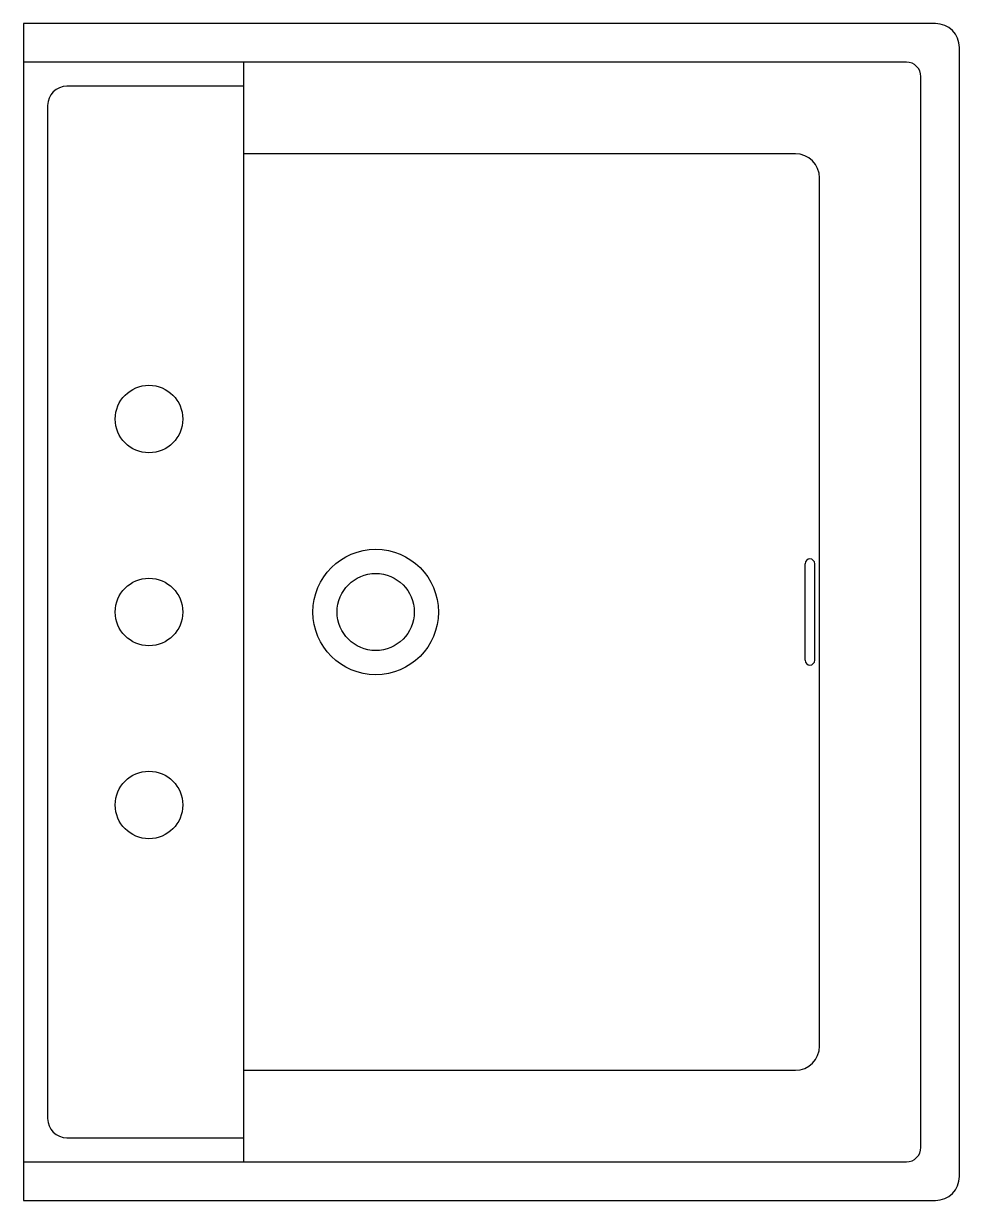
# Model space of a CAD drawing. Header units: millimetres. Extents: x -2918.38 to -2917.895, y 2949.955 to 2950.565.
import ezdxf

# ---------------------------------------------------------------- set-up
doc = ezdxf.new("R2010")
doc.units = ezdxf.units.MM
doc.header["$LTSCALE"] = 10
doc.layers.add('banheiro_louças', color=2, linetype='Continuous')

msp = doc.modelspace()

# ---------------------------------------------------------------- linework, layer by layer
at = {"layer": 'banheiro_louças'}
for p, q in [((-2918.38024, 2950.56495), (-2918.38024, 2949.95495)), ((-2917.90774, 2950.56495), (-2918.38024, 2950.56495)), ((-2917.89524, 2949.96745), (-2917.89524, 2950.55245)), ((-2917.92274, 2950.54495), (-2918.38024, 2950.54495)), ((-2918.26624, 2950.54495), (-2918.26624, 2949.97495)), ((-2917.91524, 2949.98245), (-2917.91524, 2950.53745)), ((-2918.26624, 2950.53245), (-2918.35774, 2950.53245)), ((-2918.36774, 2950.52245), (-2918.36774, 2949.99745)), ((-2917.98024, 2950.49745), (-2918.26624, 2950.49745)), ((-2917.96774, 2950.03495), (-2917.96774, 2950.48495)), ((-2918.26624, 2950.02245), (-2917.98024, 2950.02245)), ((-2918.35774, 2949.98745), (-2918.26624, 2949.98745)), ((-2918.38024, 2949.97495), (-2917.92274, 2949.97495)), ((-2918.38024, 2949.95495), (-2917.90774, 2949.95495))]:
    msp.add_line(p, q, dxfattribs=at)
at = {"layer": 'banheiro_louças', "color": 1}
for p, q in [((-2917.97524, 2950.23495), (-2917.97524, 2950.28495)), ((-2917.97024, 2950.23495), (-2917.97024, 2950.28495))]:
    msp.add_line(p, q, dxfattribs=at)
at = {"layer": 'banheiro_louças'}
for centre in [(-2918.31524, 2950.35995), (-2918.31524, 2950.25995), (-2918.31524, 2950.15995)]:
    msp.add_circle(centre, 0.0175, dxfattribs=at)
at = {"layer": 'banheiro_louças', "color": 1}
for radius in [0.0325, 0.02]:
    msp.add_circle((-2918.19774, 2950.25995), radius, dxfattribs=at)
at = {"layer": 'banheiro_louças'}
for centre, radius, start, end in [((-2917.90774, 2950.55245), 0.0125, 0, 90), ((-2917.92274, 2950.53745), 0.0075, 0, 90), ((-2918.35774, 2950.52245), 0.01, 90, 180), ((-2917.98024, 2950.48495), 0.0125, 0, 90), ((-2917.98024, 2950.03495), 0.0125, 270, 0), ((-2918.35774, 2949.99745), 0.01, 180, 270), ((-2917.92274, 2949.98245), 0.0075, 270, 0), ((-2917.90774, 2949.96745), 0.0125, 270, 0)]:
    msp.add_arc(centre, radius, start, end, dxfattribs=at)
at = {"layer": 'banheiro_louças', "color": 1}
for centre, start, end in [((-2917.97274, 2950.28495), 0, 180), ((-2917.97274, 2950.23495), 180, 0)]:
    msp.add_arc(centre, 0.0025, start, end, dxfattribs=at)

doc.saveas('drawing.dxf')
